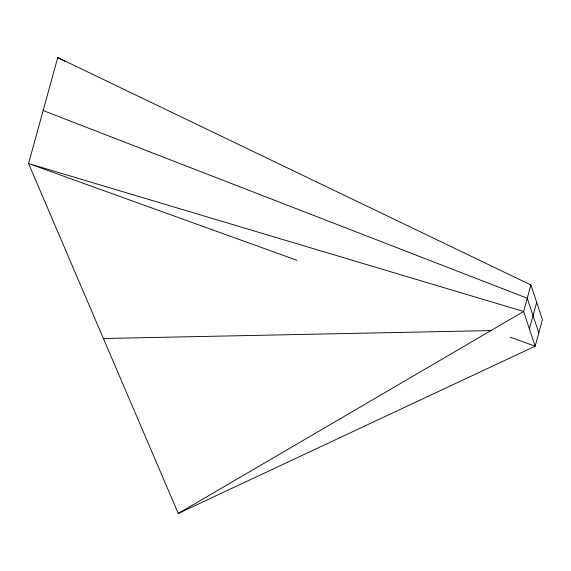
<?xml version="1.0" encoding="UTF-8"?>
<svg xmlns="http://www.w3.org/2000/svg" width="571" height="571" viewBox="0 0 571 571"><rect width="100%" height="100%" fill="white"/><g stroke="black" fill="none" stroke-linecap="round" stroke-linejoin="round"><path stroke-width="0.86" d="M57.75 57.528L28.55 163.534L178.252 513.472L535.148 346.169L542.45 319.667L530.909 284.979L57.75 57.528L64.808 61.347M530.909 284.979L523.607 311.481L535.148 346.169L509.989 337.097M529.381 328.825L536.683 302.323M178.252 513.472L523.607 311.481L28.55 163.534L296.949 260.297M103.401 338.503L490.974 330.573M43.146 110.531L527.261 298.233L538.803 332.922"/></g></svg>
